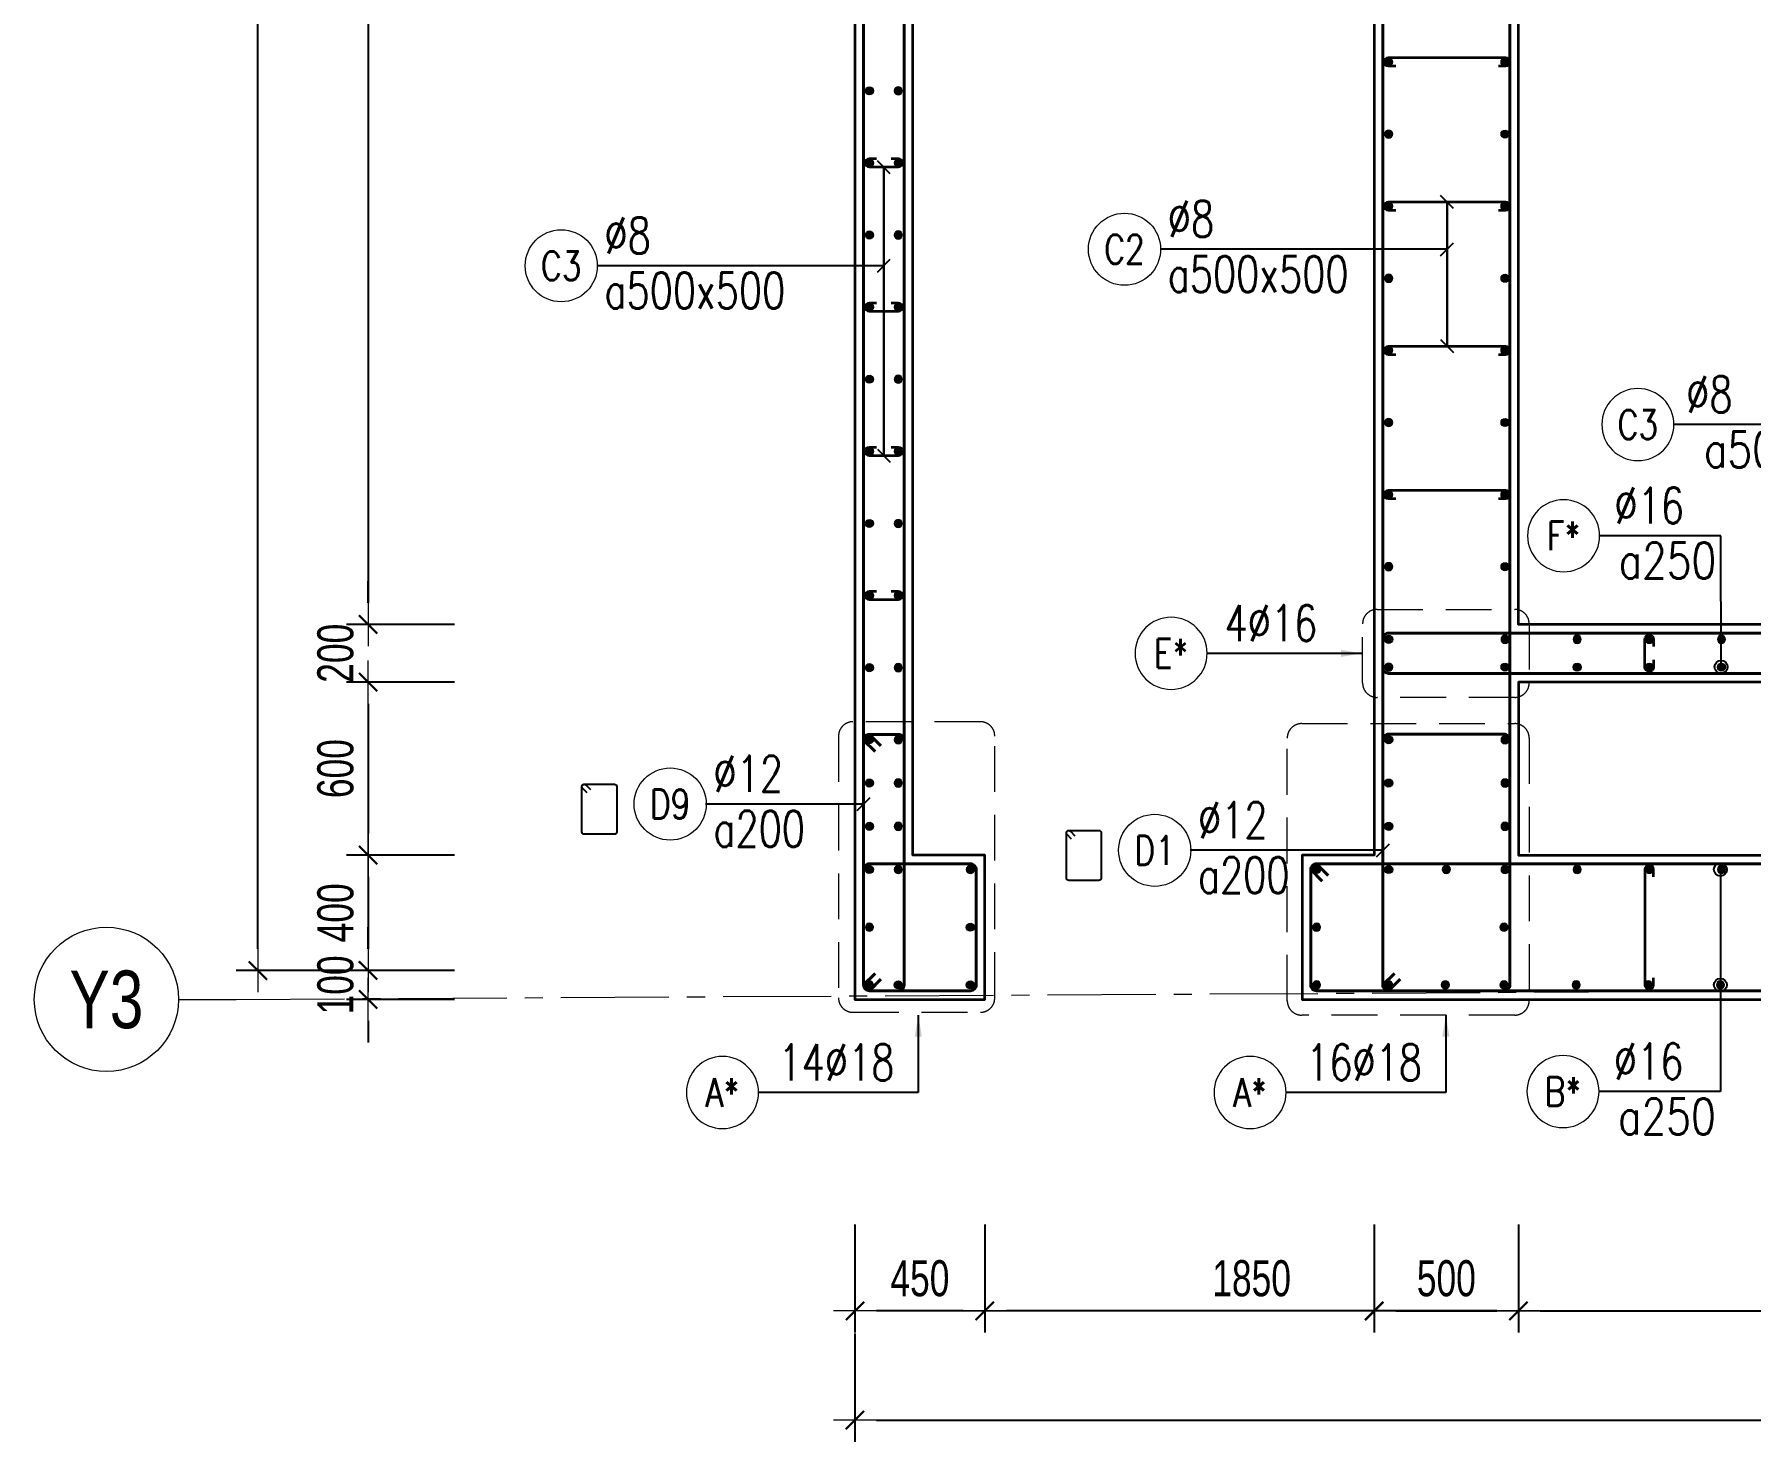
# Model space of a CAD drawing. Header units: millimetres. Extents: x 944027 to 981803, y -83026 to 82675.
# Drawn here: x 944027 to 949976, y 69623 to 74503 of the extents above; entities that cross this region are included whole.
import ezdxf
from ezdxf.enums import TextEntityAlignment as Align

# ---------------------------------------------------------------- set-up
doc = ezdxf.new("R2010")
doc.units = ezdxf.units.MM
doc.header["$MEASUREMENT"] = 0
for name, pattern in [('HIDDEN2', [4.7625, 3.175, -1.5875]), ('HT_Dim Grid$0$CENTER2', [1.125, 0.75, -0.125, 0.125, -0.125]), ('HT_Grid$0$CENTER2', [1.125, 0.75, -0.125, 0.125, -0.125])]:
    doc.linetypes.add(name, pattern=pattern)
doc.layers.get('0').update_dxf_attribs({"lineweight": 20})
doc.layers.get('Defpoints').update_dxf_attribs({"color": 151, "lineweight": 9})
for name, color, linetype, lineweight in [('HT_Dim Grid$0$NDC_S_AXIS', 5, 'HT_Dim Grid$0$CENTER2', 13), ('HT_Dim Grid$0$NDC_S_SYMBOL', 1, 'Continuous', 15), ('HT_Dim Grid$0$NDC_S_TEXT SYMBOL', 7, 'Continuous', 20), ('HT_Grid$0$NDC_S_AXIS', 5, 'HT_Grid$0$CENTER2', 13), ('KC-LEADER', 153, 'Continuous', 18), ('KC-THEP', 6, 'Continuous', 40), ('NDC_S_DIM', 1, 'Continuous', 15), ('NDC_S_HATCH COLUMN AND WALL', 251, 'Continuous', 13), ('NDC_S_HIDDEN', 8, 'HIDDEN2', 13), ('NDC_S_LEADER', 1, 'Continuous', 15), ('NDC_S_REBAR', 4, 'Continuous', 35), ('NDC_S_STIRRUP', 4, 'Continuous', 40), ('NDC_S_VN TEXT', 7, 'Continuous', 20), ('NDC_S_WALL', 6, 'Continuous', 35)]:
    doc.layers.add(name, color=color, linetype=linetype, lineweight=lineweight)
doc.layers.add('Ligature', color=1, linetype='Continuous')
doc.styles.add('HT_Dim Grid$0$NDC_ANNO', font='', dxfattribs={"width": 0.8})
doc.styles.add('NDC_DIM', font='', dxfattribs={"width": 0.75})
doc.styles.add('NDC_EN TXT', font='romans.shx', dxfattribs={"width": 0.8})
doc.styles.get('HT_Dim Grid$0$NDC_ANNO').set_extended_font_data('Dotum')
doc.styles.get('NDC_DIM').set_extended_font_data('Dotum')
doc.dimstyles.new('NDC_dim_30', dxfattribs={"dimscale": 30, "dimtxt": 2.5, "dimasz": 1.5, "dimexe": 1.5, "dimexo": 2.5, "dimgap": 1, "dimtad": 1, "dimdec": 0, "dimzin": 0, "dimdsep": 46, "dimtxsty": 'NDC_DIM', "dimblk": 'DIMMARK', "dimcen": 0.09, "dimdle": 1.2, "dimclrd": 1, "dimclre": 1, "dimclrt": 3, "dimadec": 0, "dimazin": 0, "dimtfac": 1, "dimtdec": 0, "dimtix": 1, "dimtofl": 0, "dimtmove": 0, "dimatfit": 3, "dimfxl": 6, "dimfxlon": 1, "dimtolj": 1, "dimtzin": 0, "dimarcsym": 0})
doc.dimstyles.new('NDC_dim_50', dxfattribs={"dimscale": 50, "dimtxt": 2.5, "dimasz": 1.5, "dimexe": 1.5, "dimexo": 2.5, "dimgap": 1, "dimtad": 1, "dimdec": 0, "dimzin": 0, "dimdsep": 46, "dimtxsty": 'NDC_DIM', "dimblk": 'DIMMARK', "dimcen": 0.09, "dimdle": 1.2, "dimclrd": 1, "dimclre": 1, "dimclrt": 3, "dimadec": 0, "dimazin": 0, "dimtfac": 1, "dimtdec": 0, "dimtix": 1, "dimtofl": 0, "dimtmove": 0, "dimatfit": 3, "dimfxl": 6, "dimfxlon": 1, "dimtolj": 1, "dimtzin": 0, "dimarcsym": 0})

# ---------------------------------------------------------------- blocks, each defined once
blk = doc.blocks.new('THEP')
at = {"layer": 'KC-LEADER', "color": 6}
blk.add_circle((0, 0), 14, dxfattribs=at)
at = {"layer": 'KC-THEP'}
for p, q in [((-14, 0), (14, 0)), ((9.9, 9.9), (-9.9, -9.9)), ((-9.9, 9.9), (9.9, -9.9)), ((0, 14), (0, -14))]:
    blk.add_line(p, q, dxfattribs=at)
blk = doc.blocks.new('DIMMARK')
at = {"layer": 'NDC_S_DIM', "color": 1}
blk.add_line((-1.5, 0), (1, 0), dxfattribs=at)
at = {"layer": 'NDC_S_DIM', "color": 2, "const_width": 0.1}
blk.add_lwpolyline([(-0.424, -0.424), (0.424, 0.424)], dxfattribs=at)
blk = doc.blocks.new('*U9')
blk.add_circle((2.5, 0), 2.5)
at = {"layer": 'NDC_S_VN TEXT', "color": 3, "style": 'NDC_EN TXT', "width": 0.75}
blk.add_attdef('DK2', text='', height=2.5, dxfattribs=at).set_placement((-0.85, 0.85), align=Align.RIGHT)
at = {"layer": 'NDC_S_VN TEXT', "color": 7, "style": 'NDC_EN TXT', "width": 0.8}
blk.add_attdef('SH3', text='', height=2, dxfattribs=at).set_placement((2.5, 0), align=Align.MIDDLE)
blk = doc.blocks.new('*U11')
blk.add_circle((-2.5, 0), 2.5)
at = {"layer": 'NDC_S_VN TEXT', "color": 3, "style": 'NDC_EN TXT', "width": 0.75}
for tag, p in [('DK1', (0.5, 0.85)), ('KC1', (0.5, -2.97))]:
    blk.add_attdef(tag, p, '', height=2.5, dxfattribs=at)
at = {"layer": 'NDC_S_VN TEXT', "color": 7, "style": 'NDC_EN TXT', "width": 0.8}
blk.add_attdef('SH2', text='', height=2, dxfattribs=at).set_placement((-2.5, 0), align=Align.MIDDLE)
blk = doc.blocks.new('*U10')
blk.add_circle((2.5, 0), 2.5)
at = {"layer": 'NDC_S_VN TEXT', "color": 3, "style": 'NDC_EN TXT'}
for tag, width, p in [('DK2', 0.75, (-0.85, 0.85)), ('KC2', 0.8, (-0.85, -2.97))]:
    blk.add_attdef(tag, text='', height=2.5, dxfattribs=dict(at, width=width)).set_placement(p, align=Align.RIGHT)
at = {"layer": 'NDC_S_VN TEXT', "color": 7, "style": 'NDC_EN TXT', "width": 0.8}
blk.add_attdef('SH3', text='', height=2, dxfattribs=at).set_placement((2.5, 0), align=Align.MIDDLE)
blk = doc.blocks.new('*U12')
blk.add_circle((-2.5, 0), 2.5)
at = {"layer": 'NDC_S_VN TEXT', "color": 3, "style": 'NDC_EN TXT', "width": 0.75}
for tag, p in [('DK1', (0.5, 0.85)), ('KC1', (0.5, -2.97))]:
    blk.add_attdef(tag, p, '', height=2.5, dxfattribs=at)
at = {"layer": 'NDC_S_VN TEXT', "color": 7, "style": 'NDC_EN TXT', "width": 0.8}
blk.add_attdef('SH2', text='', height=2, dxfattribs=at).set_placement((-2.5, 0), align=Align.MIDDLE)
blk = doc.blocks.new('*D54')
at = {"layer": 'Defpoints', "color": 0, "transparency": 16777216}
for p in [(944801.6, 80257), (948686.8, 80257), (948410.3, 71257)]:
    blk.add_point(p, dxfattribs=at)
at = {"layer": 'NDC_S_DIM', "color": 1, "lineweight": -2, "transparency": 16777216}
for p, q in [((945101.6, 80257), (944726.6, 80257)), ((944801.6, 71332), (944801.6, 80182)), ((945101.6, 71257), (944726.6, 71257))]:
    blk.add_line(p, q, dxfattribs=at)
at = {"layer": 'NDC_S_DIM', "color": 1, "lineweight": -2, "transparency": 16777216, "xscale": 75, "yscale": 75, "zscale": 75}
for p, rotation in [((944801.6, 80257), 90), ((944801.6, 71257), 270)]:
    blk.add_blockref('DIMMARK', p, dxfattribs=dict(at, rotation=rotation))
at = {"layer": 'NDC_S_DIM', "color": 3, "transparency": 16777216, "insert": (944689, 75757), "char_height": 125, "attachment_point": 5, "rotation": 90, "style": 'NDC_DIM'}
blk.add_mtext('\\A1;9000', dxfattribs=at)
blk = doc.blocks.new('*D55')
at = {"layer": 'Defpoints', "color": 0, "transparency": 16777216}
for p in [(949171.5, 71738.7), (948671.5, 71238.7), (949171.5, 70076.7)]:
    blk.add_point(p, dxfattribs=at)
at = {"layer": 'NDC_S_DIM', "color": 1, "lineweight": -2, "transparency": 16777216}
for p, q in [((948671.5, 70376.7), (948671.5, 70001.7)), ((949171.5, 70376.7), (949171.5, 70001.7)), ((948746.5, 70076.7), (949096.5, 70076.7))]:
    blk.add_line(p, q, dxfattribs=at)
at = {"layer": 'NDC_S_DIM', "color": 1, "lineweight": -2, "transparency": 16777216, "xscale": 75, "yscale": 75, "zscale": 75, "rotation": 180}
blk.add_blockref('DIMMARK', (948671.5, 70076.7), dxfattribs=at)
at = {"layer": 'NDC_S_DIM', "color": 1, "lineweight": -2, "transparency": 16777216, "xscale": 75, "yscale": 75, "zscale": 75}
blk.add_blockref('DIMMARK', (949171.5, 70076.7), dxfattribs=at)
at = {"layer": 'NDC_S_DIM', "color": 3, "transparency": 16777216, "insert": (948921.5, 70189.3), "char_height": 125, "attachment_point": 5, "style": 'NDC_DIM'}
blk.add_mtext('\\A1;500', dxfattribs=at)
blk = doc.blocks.new('*D56')
at = {"layer": 'Defpoints', "color": 0, "transparency": 16777216}
for p in [(949171.5, 71738.7), (951871.5, 71738.7), (951871.5, 70076.7)]:
    blk.add_point(p, dxfattribs=at)
at = {"layer": 'NDC_S_DIM', "color": 1, "lineweight": -2, "transparency": 16777216}
for p, q in [((949171.5, 70376.7), (949171.5, 70001.7)), ((951871.5, 70376.7), (951871.5, 70001.7)), ((949246.5, 70076.7), (951796.5, 70076.7))]:
    blk.add_line(p, q, dxfattribs=at)
at = {"layer": 'NDC_S_DIM', "color": 1, "lineweight": -2, "transparency": 16777216, "xscale": 75, "yscale": 75, "zscale": 75, "rotation": 180}
blk.add_blockref('DIMMARK', (949171.5, 70076.7), dxfattribs=at)
at = {"layer": 'NDC_S_DIM', "color": 1, "lineweight": -2, "transparency": 16777216, "xscale": 75, "yscale": 75, "zscale": 75}
blk.add_blockref('DIMMARK', (951871.5, 70076.7), dxfattribs=at)
at = {"layer": 'NDC_S_DIM', "color": 3, "transparency": 16777216, "insert": (950521.5, 70189.3), "char_height": 125, "attachment_point": 5, "style": 'NDC_DIM'}
blk.add_mtext('\\A1;2700', dxfattribs=at)
blk = doc.blocks.new('*D67')
at = {"layer": 'Defpoints', "color": 0, "transparency": 16777216}
for p in [(946871.5, 71238.7), (957471.5, 71257), (957471.5, 69698.4)]:
    blk.add_point(p, dxfattribs=at)
at = {"layer": 'NDC_S_DIM', "color": 1, "lineweight": -2, "transparency": 16777216}
for p, q in [((946871.5, 69998.4), (946871.5, 69623.4)), ((957471.5, 69998.4), (957471.5, 69623.4)), ((946946.5, 69698.4), (957396.5, 69698.4))]:
    blk.add_line(p, q, dxfattribs=at)
at = {"layer": 'NDC_S_DIM', "color": 1, "lineweight": -2, "transparency": 16777216, "xscale": 75, "yscale": 75, "zscale": 75, "rotation": 180}
blk.add_blockref('DIMMARK', (946871.5, 69698.4), dxfattribs=at)
at = {"layer": 'NDC_S_DIM', "color": 1, "lineweight": -2, "transparency": 16777216, "xscale": 75, "yscale": 75, "zscale": 75}
blk.add_blockref('DIMMARK', (957471.5, 69698.4), dxfattribs=at)
at = {"layer": 'NDC_S_DIM', "color": 3, "transparency": 16777216, "insert": (952171.5, 69811), "char_height": 125, "attachment_point": 5, "style": 'NDC_DIM'}
blk.add_mtext('\\A1;10600', dxfattribs=at)
blk = doc.blocks.new('*U22')
at = {"layer": 'HT_Dim Grid$0$NDC_S_SYMBOL'}
blk.add_line((5, 0), (9, 0), dxfattribs=at)
blk.add_circle((0, 0), 5, dxfattribs=at)
at = {"layer": 'HT_Dim Grid$0$NDC_S_TEXT SYMBOL', "color": 7, "style": 'HT_Dim Grid$0$NDC_ANNO', "width": 0.8}
blk.add_attdef('GRID', text='', height=4, rotation=270, dxfattribs=at).set_placement((0, 0), align=Align.MIDDLE)
blk = doc.blocks.new('*D46')
at = {"layer": 'Defpoints', "color": 0, "ltscale": 200, "transparency": 16777216}
for p in [(949171.5, 77857), (945183.5, 72457), (949171.5, 72457)]:
    blk.add_point(p, dxfattribs=at)
at = {"layer": 'NDC_S_DIM', "color": 1, "lineweight": -2, "ltscale": 200, "transparency": 16777216}
for p, q in [((945483.5, 77857), (945108.5, 77857)), ((945183.5, 77782), (945183.5, 72532)), ((945483.5, 72457), (945108.5, 72457))]:
    blk.add_line(p, q, dxfattribs=at)
at = {"layer": 'NDC_S_DIM', "color": 1, "lineweight": -2, "ltscale": 200, "transparency": 16777216, "xscale": 75, "yscale": 75, "zscale": 75}
for p, rotation in [((945183.5, 77857), 90), ((945183.5, 72457), 270)]:
    blk.add_blockref('DIMMARK', p, dxfattribs=dict(at, rotation=rotation))
at = {"layer": 'NDC_S_DIM', "color": 3, "ltscale": 200, "transparency": 16777216, "insert": (945070.9, 75157), "char_height": 125, "attachment_point": 5, "rotation": 90, "style": 'NDC_DIM'}
blk.add_mtext('\\A1;5400', dxfattribs=at)
blk = doc.blocks.new('*D32')
at = {"layer": 'Defpoints', "color": 0, "ltscale": 200, "transparency": 16777216}
for p in [(949171.5, 72457), (945183.5, 72257), (949171.5, 72257)]:
    blk.add_point(p, dxfattribs=at)
at = {"layer": 'NDC_S_DIM', "color": 1, "lineweight": -2, "ltscale": 200, "transparency": 16777216}
for p, q in [((945183.5, 72532), (945183.5, 72607)), ((945483.5, 72457), (945108.5, 72457)), ((945483.5, 72257), (945108.5, 72257)), ((945183.5, 72182), (945183.5, 72107))]:
    blk.add_line(p, q, dxfattribs=at)
at = {"layer": 'NDC_S_DIM', "color": 1, "lineweight": -2, "ltscale": 200, "transparency": 16777216, "xscale": 75, "yscale": 75, "zscale": 75}
for p, rotation in [((945183.5, 72457), 270), ((945183.5, 72257), 90)]:
    blk.add_blockref('DIMMARK', p, dxfattribs=dict(at, rotation=rotation))
at = {"layer": 'NDC_S_DIM', "color": 3, "ltscale": 200, "transparency": 16777216, "insert": (945070.9, 72357), "char_height": 125, "attachment_point": 5, "rotation": 90, "style": 'NDC_DIM'}
blk.add_mtext('\\A1;200', dxfattribs=at)
blk = doc.blocks.new('*D33')
at = {"layer": 'Defpoints', "color": 0, "ltscale": 200, "transparency": 16777216}
for p in [(949171.5, 72257), (945183.5, 71657), (949171.5, 71657)]:
    blk.add_point(p, dxfattribs=at)
at = {"layer": 'NDC_S_DIM', "color": 1, "lineweight": -2, "ltscale": 200, "transparency": 16777216}
for p, q in [((945483.5, 72257), (945108.5, 72257)), ((945183.5, 72182), (945183.5, 71732)), ((945483.5, 71657), (945108.5, 71657))]:
    blk.add_line(p, q, dxfattribs=at)
at = {"layer": 'NDC_S_DIM', "color": 1, "lineweight": -2, "ltscale": 200, "transparency": 16777216, "xscale": 75, "yscale": 75, "zscale": 75}
for p, rotation in [((945183.5, 72257), 90), ((945183.5, 71657), 270)]:
    blk.add_blockref('DIMMARK', p, dxfattribs=dict(at, rotation=rotation))
at = {"layer": 'NDC_S_DIM', "color": 3, "ltscale": 200, "transparency": 16777216, "insert": (945070.9, 71957), "char_height": 125, "attachment_point": 5, "rotation": 90, "style": 'NDC_DIM'}
blk.add_mtext('\\A1;600', dxfattribs=at)
blk = doc.blocks.new('*D34')
at = {"layer": 'Defpoints', "color": 0, "ltscale": 200, "transparency": 16777216}
for p in [(949171.5, 71657), (945183.5, 71257), (949171.5, 71257)]:
    blk.add_point(p, dxfattribs=at)
at = {"layer": 'NDC_S_DIM', "color": 1, "lineweight": -2, "ltscale": 200, "transparency": 16777216}
for p, q in [((945483.5, 71657), (945108.5, 71657)), ((945183.5, 71582), (945183.5, 71332)), ((945483.5, 71257), (945108.5, 71257))]:
    blk.add_line(p, q, dxfattribs=at)
at = {"layer": 'NDC_S_DIM', "color": 1, "lineweight": -2, "ltscale": 200, "transparency": 16777216, "xscale": 75, "yscale": 75, "zscale": 75}
for p, rotation in [((945183.5, 71657), 90), ((945183.5, 71257), 270)]:
    blk.add_blockref('DIMMARK', p, dxfattribs=dict(at, rotation=rotation))
at = {"layer": 'NDC_S_DIM', "color": 3, "ltscale": 200, "transparency": 16777216, "insert": (945070.9, 71457), "char_height": 125, "attachment_point": 5, "rotation": 90, "style": 'NDC_DIM'}
blk.add_mtext('\\A1;400', dxfattribs=at)
blk = doc.blocks.new('*D35')
at = {"layer": 'Defpoints', "color": 0, "ltscale": 200, "transparency": 16777216}
for p in [(949171.5, 71257), (945183.5, 71157), (949171.5, 71157)]:
    blk.add_point(p, dxfattribs=at)
at = {"layer": 'NDC_S_DIM', "color": 1, "lineweight": -2, "ltscale": 200, "transparency": 16777216}
for p, q in [((945183.5, 71332), (945183.5, 71407)), ((945483.5, 71257), (945108.5, 71257)), ((945483.5, 71157), (945108.5, 71157)), ((945183.5, 71082), (945183.5, 71007))]:
    blk.add_line(p, q, dxfattribs=at)
at = {"layer": 'NDC_S_DIM', "color": 1, "lineweight": -2, "ltscale": 200, "transparency": 16777216, "xscale": 75, "yscale": 75, "zscale": 75}
for p, rotation in [((945183.5, 71257), 270), ((945183.5, 71157), 90)]:
    blk.add_blockref('DIMMARK', p, dxfattribs=dict(at, rotation=rotation))
at = {"layer": 'NDC_S_DIM', "color": 3, "ltscale": 200, "transparency": 16777216, "insert": (945070.9, 71207), "char_height": 125, "attachment_point": 5, "rotation": 90, "style": 'NDC_DIM'}
blk.add_mtext('\\A1;100', dxfattribs=at)
blk = doc.blocks.new('*U75')
at = {"layer": 'NDC_S_REBAR'}
blk.add_lwpolyline([(25, 15), (50, 15, -1), (50, -15), (-50, -15, -1), (-50, 15), (-25, 15)], format="xyb", dxfattribs=at)
blk = doc.blocks.new('*U76')
at = {"layer": 'NDC_S_HATCH COLUMN AND WALL', "color": 0, "linetype": 'ByBlock', "lineweight": -2, "transparency": 16777216}
for p in [(0, 1500), (0, 1000), (0, 500), (0, 0)]:
    blk.add_blockref('*U75', p, dxfattribs=at)
blk = doc.blocks.new('*D779')
at = {"layer": 'Defpoints', "color": 0, "ltscale": 200, "transparency": 16777216}
for p in [(949171.5, 71738.7), (947321.5, 71157), (947321.5, 70076.7)]:
    blk.add_point(p, dxfattribs=at)
at = {"layer": 'NDC_S_DIM', "color": 1, "lineweight": -2, "ltscale": 200, "transparency": 16777216}
for p, q in [((947321.5, 70376.7), (947321.5, 70001.7)), ((949171.5, 70376.7), (949171.5, 70001.7)), ((949096.5, 70076.7), (947396.5, 70076.7))]:
    blk.add_line(p, q, dxfattribs=at)
at = {"layer": 'NDC_S_DIM', "color": 1, "lineweight": -2, "ltscale": 200, "transparency": 16777216, "xscale": 75, "yscale": 75, "zscale": 75, "rotation": 180}
blk.add_blockref('DIMMARK', (947321.5, 70076.7), dxfattribs=at)
at = {"layer": 'NDC_S_DIM', "color": 1, "lineweight": -2, "ltscale": 200, "transparency": 16777216, "xscale": 75, "yscale": 75, "zscale": 75}
blk.add_blockref('DIMMARK', (949171.5, 70076.7), dxfattribs=at)
at = {"layer": 'NDC_S_DIM', "color": 3, "ltscale": 200, "transparency": 16777216, "insert": (948246.5, 70189.3), "char_height": 125, "attachment_point": 5, "style": 'NDC_DIM'}
blk.add_mtext('\\A1;1850', dxfattribs=at)
blk = doc.blocks.new('*D780')
at = {"layer": 'Defpoints', "color": 0, "ltscale": 200, "transparency": 16777216}
for p in [(946871.5, 71157), (947321.5, 71157), (946871.5, 70076.7)]:
    blk.add_point(p, dxfattribs=at)
at = {"layer": 'NDC_S_DIM', "color": 1, "lineweight": -2, "ltscale": 200, "transparency": 16777216}
for p, q in [((946871.5, 70376.7), (946871.5, 70001.7)), ((947321.5, 70376.7), (947321.5, 70001.7)), ((947246.5, 70076.7), (946946.5, 70076.7))]:
    blk.add_line(p, q, dxfattribs=at)
at = {"layer": 'NDC_S_DIM', "color": 1, "lineweight": -2, "ltscale": 200, "transparency": 16777216, "xscale": 75, "yscale": 75, "zscale": 75, "rotation": 180}
blk.add_blockref('DIMMARK', (946871.5, 70076.7), dxfattribs=at)
at = {"layer": 'NDC_S_DIM', "color": 1, "lineweight": -2, "ltscale": 200, "transparency": 16777216, "xscale": 75, "yscale": 75, "zscale": 75}
blk.add_blockref('DIMMARK', (947321.5, 70076.7), dxfattribs=at)
at = {"layer": 'NDC_S_DIM', "color": 3, "ltscale": 200, "transparency": 16777216, "insert": (947096.5, 70189.3), "char_height": 125, "attachment_point": 5, "style": 'NDC_DIM'}
blk.add_mtext('\\A1;450', dxfattribs=at)

msp = doc.modelspace()

# ---------------------------------------------------------------- linework, layer by layer
at = {"layer": 'HT_Grid$0$NDC_S_AXIS', "ltscale": 500}
msp.add_line((944726.6, 71157), (962802.4, 71257), dxfattribs=at)
at = {"layer": 'Ligature'}
for points in [[(945943, 71873.2), (945927, 71889.1, -0.668179), (945932.8, 71903.1), (946037.4, 71903.1, -0.414214), (946045.6, 71894.9), (946045.6, 71737.8, -0.414214), (946037.4, 71729.6), (945932.8, 71729.6, -0.414214), (945924.6, 71737.8), (945924.6, 71894.9, -0.668179), (945938.5, 71900.7), (945954.5, 71884.7)], [(947622.6, 71712.7), (947606.7, 71728.6, -0.668179), (947612.4, 71742.6), (947717.1, 71742.6, -0.414214), (947725.2, 71734.4), (947725.2, 71577.3, -0.414214), (947717.1, 71569.1), (947612.4, 71569.1, -0.414214), (947604.3, 71577.3), (947604.3, 71734.4, -0.668179), (947618.2, 71740.2), (947634.2, 71724.2)]]:
    msp.add_lwpolyline(points, format="xyb", dxfattribs=at)
at = {"layer": 'NDC_S_HIDDEN', "ltscale": 50}
for points in [[(948681.2, 72509), (949158.7, 72509, -0.414214), (949208.7, 72459), (949208.7, 72254, -0.414214), (949158.7, 72204), (948681.2, 72204, -0.414214), (948631.2, 72254), (948631.2, 72459, -0.414214)], [(946864.4, 71112.1), (947306.1, 71112.1, 0.414214), (947356.1, 71162.1), (947356.1, 72069.6, 0.414214), (947306.1, 72119.6), (946864.4, 72119.6, 0.414214), (946814.4, 72069.6), (946814.4, 71162.1, 0.414214)], [(948420, 72113), (949158.7, 72113, -0.414214), (949208.7, 72063), (949208.7, 71152.3, -0.414214), (949158.7, 71102.3), (948420, 71102.3, -0.414214), (948370, 71152.3), (948370, 72063, -0.414214)]]:
    msp.add_lwpolyline(points, format="xyb", close=True, dxfattribs=at)
at = {"layer": 'NDC_S_REBAR'}
for points in [[(948746.5, 74392), (948721.5, 74392, -1), (948721.5, 74422), (949126.9, 74422, -1), (949126.9, 74392), (949101.9, 74392)], [(948746.5, 73892), (948721.5, 73892, -1), (948721.5, 73922), (949126.9, 73922, -1), (949126.9, 73892), (949101.9, 73892)], [(948746.5, 73392), (948721.5, 73392, -1), (948721.5, 73422), (949126.9, 73422, -1), (949126.9, 73392), (949101.9, 73392)], [(948746.5, 72892), (948721.5, 72892, -1), (948721.5, 72922), (949126.9, 72922, -1), (949126.9, 72892), (949101.9, 72892)], [(949640, 72333.9), (949640, 72308.9, -1), (949610, 72308.9), (949610, 72405.2, -1), (949640, 72405.2), (949640, 72380.2)], [(949640, 71582), (949640, 71607, 1), (949610, 71607), (949610, 71207, 1), (949640, 71207), (949640, 71232)]]:
    msp.add_lwpolyline(points, format="xyb", dxfattribs=at)
at = {"layer": 'NDC_S_STIRRUP'}
for points in [[(946941.5, 80267), (946901.5, 80307, -0.414214), (946921.5, 80327), (947021.5, 80327, -0.414214), (947041.5, 80307), (947041.5, 71207, -0.414214), (947021.5, 71187), (946921.5, 71187, -0.414214), (946901.5, 71207), (946901.5, 80307, -0.414214), (946921.5, 80327), (946961.5, 80287)], [(948741.5, 80267), (948701.5, 80307, -0.414214), (948721.5, 80327), (949121.5, 80327, -0.414214), (949141.5, 80307), (949141.5, 71207, -0.414214), (949121.5, 71187), (948721.5, 71187, -0.414214), (948701.5, 71207), (948701.5, 80307, -0.414214), (948721.5, 80327), (948761.5, 80287)], [(952081.5, 72327), (952121.5, 72287, 0.414214), (952141.5, 72307), (952141.5, 72407, 0.414214), (952121.5, 72427), (948721.5, 72427, 0.414214), (948701.5, 72407), (948701.5, 72307, 0.414358), (948721.5, 72287), (952121.5, 72287, 0.414214), (952141.5, 72307), (952101.5, 72347)], [(946941.5, 72015.8), (946901.5, 72055.8, -0.414214), (946921.5, 72075.8), (947021.5, 72075.8, -0.414214), (947041.5, 72055.8), (947041.5, 71207, -0.414214), (947021.5, 71187), (946921.5, 71187, -0.414214), (946901.5, 71207), (946901.5, 72055.8, -0.414214), (946921.5, 72075.8), (946961.5, 72035.8)], [(948741.5, 71247), (948701.5, 71207, 0.414214), (948721.5, 71187), (949121.5, 71187, 0.414214), (949141.5, 71207), (949141.5, 72056.8, 0.414214), (949121.5, 72076.8), (948721.5, 72076.8, 0.414214), (948701.5, 72056.8), (948701.5, 71207, 0.414214), (948721.5, 71187), (948761.5, 71227)], [(946961.5, 71227), (946921.5, 71187, -0.414214), (946901.5, 71207), (946901.5, 71607, -0.414214), (946921.5, 71627), (947271.5, 71627, -0.414214), (947291.5, 71607), (947291.5, 71207, -0.414214), (947271.5, 71187), (946921.5, 71187, -0.414214), (946901.5, 71207), (946941.5, 71247)], [(948511.5, 71587), (948471.5, 71627, 0.414214), (948451.5, 71607), (948451.5, 71207, 0.414214), (948471.5, 71187), (952121.5, 71187, 0.414214), (952141.5, 71207), (952141.5, 71607, 0.414214), (952121.5, 71627), (948471.5, 71627, 0.414214), (948451.5, 71607), (948491.5, 71567)]]:
    msp.add_lwpolyline(points, format="xyb", dxfattribs=at)
at = {"layer": 'NDC_S_WALL'}
for points in [[(946871.5, 80357), (946871.5, 71157), (947321.5, 71157), (947321.5, 71657), (947071.5, 71657), (947071.5, 79857)], [(948671.5, 79857), (948671.5, 71657), (948421.5, 71657), (948421.5, 71157), (952171.5, 71157), (952171.5, 73107), (951871.5, 73107), (951871.5, 72457), (949171.5, 72457), (949171.5, 77857)], [(951871.5, 72257), (949171.5, 72257), (949171.5, 71657), (951871.5, 71657), (951871.5, 72257)]]:
    msp.add_lwpolyline(points, dxfattribs=at)

# ---------------------------------------------------------------- block references
at = {"layer": 'HT_Dim Grid$0$NDC_S_AXIS'}
ref = msp.add_blockref('*U22', (944276.6, 71157), dxfattribs=dict(at, xscale=50, yscale=50, zscale=150))
ref.add_attrib('GRID', 'Y3', dxfattribs={"layer": 'HT_Dim Grid$0$NDC_S_TEXT SYMBOL', "color": 7, "height": 200, "style": 'HT_Dim Grid$0$NDC_ANNO', "width": 0.8}).set_placement((944276.6, 71157), align=Align.MIDDLE)
at = {"layer": 'KC-THEP', "xscale": -1}
for p, rotation in [((948721.5, 74407), 170.331435563619), ((947021.5, 74307), 350.3314355636191), ((948721.5, 74157), 170.331435563619), ((947021.5, 74057), 350.3314355636191), ((948721.5, 73907), 170.331435563619), ((947021.5, 73807), 350.3314355636191), ((948721.5, 73657), 170.331435563619), ((947021.5, 73557), 350.3314355636191), ((948721.5, 73407), 170.331435563619), ((947021.5, 73307), 350.3314355636191), ((948721.5, 73157), 170.331435563619), ((947021.5, 73057), 350.3314355636191), ((948721.5, 72907), 170.331435563619), ((947021.5, 72807), 350.3314355636191), ((948721.5, 72657), 170.331435563619), ((947021.5, 72557), 350.3314355636191), ((949125, 72405.2), 170.331435563619), ((949375, 72405.2), 170.331435563619), ((949625, 72405.2), 170.331435563619), ((949875, 72405.2), 170.331435563619), ((947021.5, 72307), 350.3314355636191), ((948721.5, 72308.9), 170.331435563619), ((947021.5, 72057), 350.3314355636191), ((949125, 72057), 170.331435563619), ((947021.5, 71907), 350.3314355636191), ((949125, 71907), 170.331435563619), ((947021.5, 71757), 350.3314355636191), ((949125, 71757), 170.331435563619), ((947021.5, 71607), 350.3314355636191), ((947271.5, 71607), 350.3314355636191), ((948921.4, 71607.6), 170.331435563619), ((949125, 71607), 170.331435563619), ((949375, 71607), 170.331435563619), ((949625, 71607), 170.331435563619), ((949875, 71607), 170.331435563619), ((946921.5, 71407), 170.331435563619), ((948471.5, 71407), 170.331435563619), ((949121.5, 71407), 170.331435563619), ((946921.5, 71207), 170.331435563619), ((948471.5, 71207), 170.331435563619), ((948721.5, 71207), 170.331435563619), ((948917.9, 71207.6), 170.331435563619), ((949121.5, 71207), 170.331435563619), ((949371.5, 71207), 170.331435563619), ((949621.5, 71207), 170.331435563619), ((949871.5, 71207), 170.331435563619)]:
    msp.add_blockref('THEP', p, dxfattribs=dict(at, rotation=rotation))
at = {"layer": 'KC-THEP'}
for p, rotation in [((949125, 74407), 9.668564436380926), ((946921.5, 74307), 9.668564436380946), ((949125, 74157), 9.668564436380926), ((946921.5, 74057), 9.668564436380946), ((949125, 73907), 9.668564436380926), ((946921.5, 73807), 9.668564436380946), ((949125, 73657), 9.668564436380926), ((946921.5, 73557), 9.668564436380946), ((949125, 73407), 9.668564436380926), ((946921.5, 73307), 9.668564436380946), ((949125, 73157), 9.668564436380926), ((946921.5, 73057), 9.668564436380946), ((949125, 72907), 9.668564436380926), ((946921.5, 72807), 9.668564436380946), ((949125, 72657), 9.668564436380926), ((946921.5, 72557), 9.668564436380946), ((948721.5, 72405.2), 9.668564436380946), ((946921.5, 72307), 9.668564436380946), ((949125, 72308.9), 9.668564436380946), ((949375, 72308.9), 9.668564436380946), ((949625, 72308.9), 9.668564436380946), ((949875, 72308.9), 9.668564436380946), ((946921.5, 72057), 9.668564436380946), ((948721.5, 72057), 9.668564436380946), ((946921.5, 71907), 9.668564436380946), ((948721.5, 71907), 9.668564436380946), ((946921.5, 71757), 9.668564436380946), ((948721.5, 71757), 9.668564436380946), ((946921.5, 71607), 9.668564436380946), ((948471.5, 71607), 9.668564436380946), ((948721.5, 71607), 9.668564436380946), ((947271.5, 71407), 189.6685644363809), ((947021.5, 71207), 189.6685644363809), ((947271.5, 71207), 189.6685644363809)]:
    msp.add_blockref('THEP', p, dxfattribs=dict(at, rotation=rotation))
at = {"layer": 'NDC_S_HATCH COLUMN AND WALL'}
msp.add_blockref('*U76', (946971.5, 72557), dxfattribs=at)
at = {"layer": 'NDC_S_VN TEXT', "xscale": 50, "yscale": 50, "zscale": 50}
for name, p, values in [('*U12', (947930.9, 73757.7), {'SH2': 'C2', 'DK1': '%%c8', 'KC1': 'a500x500'}), ('*U11', (945978.2, 73700.4), {'SH2': 'C3', 'DK1': '%%c8', 'KC1': 'a500x500'}), ('*U11', (946355.9, 71834.2), {'SH2': 'D9', 'DK1': '%%C12', 'KC1': 'a200'}), ('*U11', (948035.5, 71673.7), {'SH2': 'D1', 'DK1': '%%C12', 'KC1': 'a200'})]:
    msp.add_blockref(name, p, dxfattribs=at).add_auto_attribs(values)
at = {"layer": 'NDC_S_VN TEXT'}
ref = msp.add_blockref('*U10', (949710.5, 73149.8), dxfattribs=dict(at, xscale=-50, yscale=50, zscale=50))
ref.add_attrib('SH3', 'C3', dxfattribs={"color": 7, "height": 100, "style": 'NDC_EN TXT', "width": 0.8}).set_placement((949585.5, 73149.8), align=Align.MIDDLE)
ref.add_attrib('DK2', '%%c8', dxfattribs={"color": 3, "height": 125, "style": 'NDC_EN TXT', "width": 0.75}).set_placement((949913.7, 73192.1), align=Align.RIGHT)
ref.add_attrib('KC2', 'a500X500', dxfattribs={"color": 3, "height": 125, "style": 'NDC_EN TXT', "width": 0.8}).set_placement((950495.9, 73001.2), align=Align.RIGHT)
ref = msp.add_blockref('*U10', (949452.9, 72764.3), dxfattribs=dict(at, xscale=-50, yscale=50, zscale=50))
ref.add_attrib('SH3', 'F*', dxfattribs={"color": 7, "height": 100, "style": 'NDC_EN TXT', "width": 0.8}).set_placement((949327.9, 72764.3), align=Align.MIDDLE)
ref.add_attrib('DK2', '%%c16', dxfattribs={"color": 3, "height": 125, "style": 'NDC_EN TXT', "width": 0.75}).set_placement((949745.4, 72806.5), align=Align.RIGHT)
ref.add_attrib('KC2', 'a250', dxfattribs={"color": 3, "height": 125, "style": 'NDC_EN TXT', "width": 0.8}).set_placement((949857.3, 72615.6), align=Align.RIGHT)
ref = msp.add_blockref('*U9', (948092.4, 72356.7), dxfattribs=dict(at, xscale=-50, yscale=50, zscale=50))
ref.add_attrib('SH3', 'E*', dxfattribs={"color": 7, "height": 100, "style": 'NDC_EN TXT', "width": 0.8}).set_placement((947967.4, 72356.7), align=Align.MIDDLE)
ref.add_attrib('DK2', '4%%C16', dxfattribs={"color": 3, "height": 125, "style": 'NDC_EN TXT', "width": 0.75}).set_placement((948474.1, 72398.9), align=Align.RIGHT)
ref = msp.add_blockref('*U9', (946537.2, 70834), dxfattribs=dict(at, xscale=-50, yscale=50, zscale=50))
ref.add_attrib('SH3', 'A*', dxfattribs={"color": 7, "height": 100, "style": 'NDC_EN TXT', "width": 0.8}).set_placement((946412.2, 70834), align=Align.MIDDLE)
ref.add_attrib('DK2', '14%%C18', dxfattribs={"color": 3, "height": 125, "style": 'NDC_EN TXT', "width": 0.75}).set_placement((947008.3, 70876.2), align=Align.RIGHT)
ref = msp.add_blockref('*U9', (948366.2, 70834), dxfattribs=dict(at, xscale=-50, yscale=50, zscale=50))
ref.add_attrib('SH3', 'A*', dxfattribs={"color": 7, "height": 100, "style": 'NDC_EN TXT', "width": 0.8}).set_placement((948241.2, 70834), align=Align.MIDDLE)
ref.add_attrib('DK2', '16%%C18', dxfattribs={"color": 3, "height": 125, "style": 'NDC_EN TXT', "width": 0.75}).set_placement((948837.2, 70876.2), align=Align.RIGHT)
ref = msp.add_blockref('*U10', (949450.9, 70837.3), dxfattribs=dict(at, xscale=-50, yscale=50, zscale=50))
ref.add_attrib('SH3', 'B*', dxfattribs={"color": 7, "height": 100, "style": 'NDC_EN TXT', "width": 0.8}).set_placement((949325.9, 70837.3), align=Align.MIDDLE)
ref.add_attrib('DK2', '%%C16', dxfattribs={"color": 3, "height": 125, "style": 'NDC_EN TXT', "width": 0.75}).set_placement((949743.4, 70879.6), align=Align.RIGHT)
ref.add_attrib('KC2', 'a250', dxfattribs={"color": 3, "height": 125, "style": 'NDC_EN TXT', "width": 0.8}).set_placement((949855.3, 70688.7), align=Align.RIGHT)

# ---------------------------------------------------------------- dimensions: what is measured, and where the dimension line sits
at = {"layer": 'NDC_S_DIM'}
dim = msp.add_linear_dim(base=(944801.6, 80257), p1=(948410.3, 71257), p2=(948686.8, 80257), angle=90, dimstyle='NDC_dim_50', dxfattribs=at)
dim.commit()
dim.dimension.update_dxf_attribs({"geometry": '*D54', "text_midpoint": (944689, 75757)})
at = {"layer": 'NDC_S_DIM', "ltscale": 200}
for base, p1, p2, picture, middle in [((945183.5, 72457), (949171.5, 77857), (949171.5, 72457), '*D46', (945070.9, 75157)), ((945183.5, 72257), (949171.5, 72457), (949171.5, 72257), '*D32', (945070.9, 72357)), ((945183.5, 71657), (949171.5, 72257), (949171.5, 71657), '*D33', (945070.9, 71957)), ((945183.5, 71257), (949171.5, 71657), (949171.5, 71257), '*D34', (945070.9, 71457)), ((945183.5, 71157), (949171.5, 71257), (949171.5, 71157), '*D35', (945070.9, 71207))]:
    dim = msp.add_linear_dim(base=base, p1=p1, p2=p2, angle=90, dimstyle='NDC_dim_50', override={"dimtmove": 1}, dxfattribs=at)
    dim.commit()
    dim.dimension.update_dxf_attribs({"geometry": picture, "text_midpoint": middle})
for base, p1, p2, picture, middle in [((947321.5, 70076.7), (949171.5, 71738.7), (947321.5, 71157), '*D779', (948246.5, 70189.3)), ((946871.5, 70076.7), (947321.5, 71157), (946871.5, 71157), '*D780', (947096.5, 70189.3))]:
    dim = msp.add_linear_dim(base=base, p1=p1, p2=p2, dimstyle='NDC_dim_50', override={"dimtmove": 1}, dxfattribs=at)
    dim.commit()
    dim.dimension.update_dxf_attribs({"geometry": picture, "text_midpoint": middle})
at = {"layer": 'NDC_S_DIM'}
for base, p1, p2, picture, middle in [((949171.5, 70076.7), (948671.5, 71238.7), (949171.5, 71738.7), '*D55', (948921.5, 70189.3)), ((957471.5, 69698.4), (946871.5, 71238.7), (957471.5, 71257), '*D67', (952171.5, 69811))]:
    dim = msp.add_linear_dim(base=base, p1=p1, p2=p2, dimstyle='NDC_dim_50', dxfattribs=at)
    dim.commit()
    dim.dimension.update_dxf_attribs({"geometry": picture, "text_midpoint": middle})
dim = msp.add_linear_dim(base=(951871.5, 70076.7), p1=(949171.5, 71738.7), p2=(951871.5, 71738.7), dimstyle='NDC_dim_50', override={"dimtmove": 1}, dxfattribs=at)
dim.commit()
dim.dimension.update_dxf_attribs({"geometry": '*D56', "text_midpoint": (950521.5, 70189.3)})

# ---------------------------------------------------------------- leaders
at = {"layer": 'NDC_S_LEADER'}
for points, dimstyle, override in [([(946971.5, 74042), (946971.5, 73042)], 'NDC_dim_30', {"dimtad": 0, "dimldrblk": 'Oblique'}), ([(946971.5, 73042), (946971.5, 74042)], 'NDC_dim_30', {"dimtad": 0, "dimldrblk": 'Oblique'}), ([(948924.2, 73922), (948924.2, 73422)], 'NDC_dim_30', {"dimtad": 0, "dimldrblk": 'Oblique'}), ([(948924.2, 73422), (948924.2, 73922)], 'NDC_dim_30', {"dimtad": 0, "dimldrblk": 'Oblique'}), ([(948924.2, 73757.7), (947930.9, 73757.7)], 'NDC_dim_30', {"dimtad": 0, "dimldrblk": 'Oblique'}), ([(946971.5, 73700.4), (945978.2, 73700.4)], 'NDC_dim_30', {"dimtad": 0, "dimldrblk": 'Oblique'}), ([(950523.4, 72357), (950523.4, 73149.8), (949710.5, 73149.8)], 'NDC_dim_30', {"dimgap": 1, "dimtad": 0}), ([(949874, 72309.5), (949873.5, 72764.1), (949452.9, 72764.1)], 'NDC_dim_30', {"dimgap": 1, "dimtad": 0, "dimldrblk": 'Origin'}), ([(948631.2, 72356.5), (948092.4, 72356.5)], 'NDC_dim_50', {"dimgap": 1, "dimtad": 0}), ([(946901.5, 71834.2), (946353.8, 71834.2)], 'NDC_dim_30', {"dimtad": 0, "dimldrblk": 'Oblique'}), ([(948701.5, 71673.7), (948033.5, 71673.7)], 'NDC_dim_30', {"dimtad": 0, "dimldrblk": 'Oblique'}), ([(949871.5, 71607), (949871.5, 70837.1), (949450.9, 70837.1)], 'NDC_dim_30', {"dimgap": 1, "dimtad": 0, "dimldrblk": 'Origin'}), ([(949871.5, 71207), (949871.5, 70837.1), (949450.9, 70837.1)], 'NDC_dim_30', {"dimgap": 1, "dimtad": 0, "dimldrblk": 'Origin'}), ([(947091, 71102.3), (947091, 70833.8), (946537.2, 70833.8)], 'NDC_dim_50', {"dimgap": 1, "dimtad": 0}), ([(948919.9, 71102.3), (948919.9, 70833.8), (948366.2, 70833.8)], 'NDC_dim_50', {"dimgap": 1, "dimtad": 0})]:
    msp.add_leader(points, dimstyle=dimstyle, override=override, dxfattribs=at)

doc.saveas('drawing.dxf')
